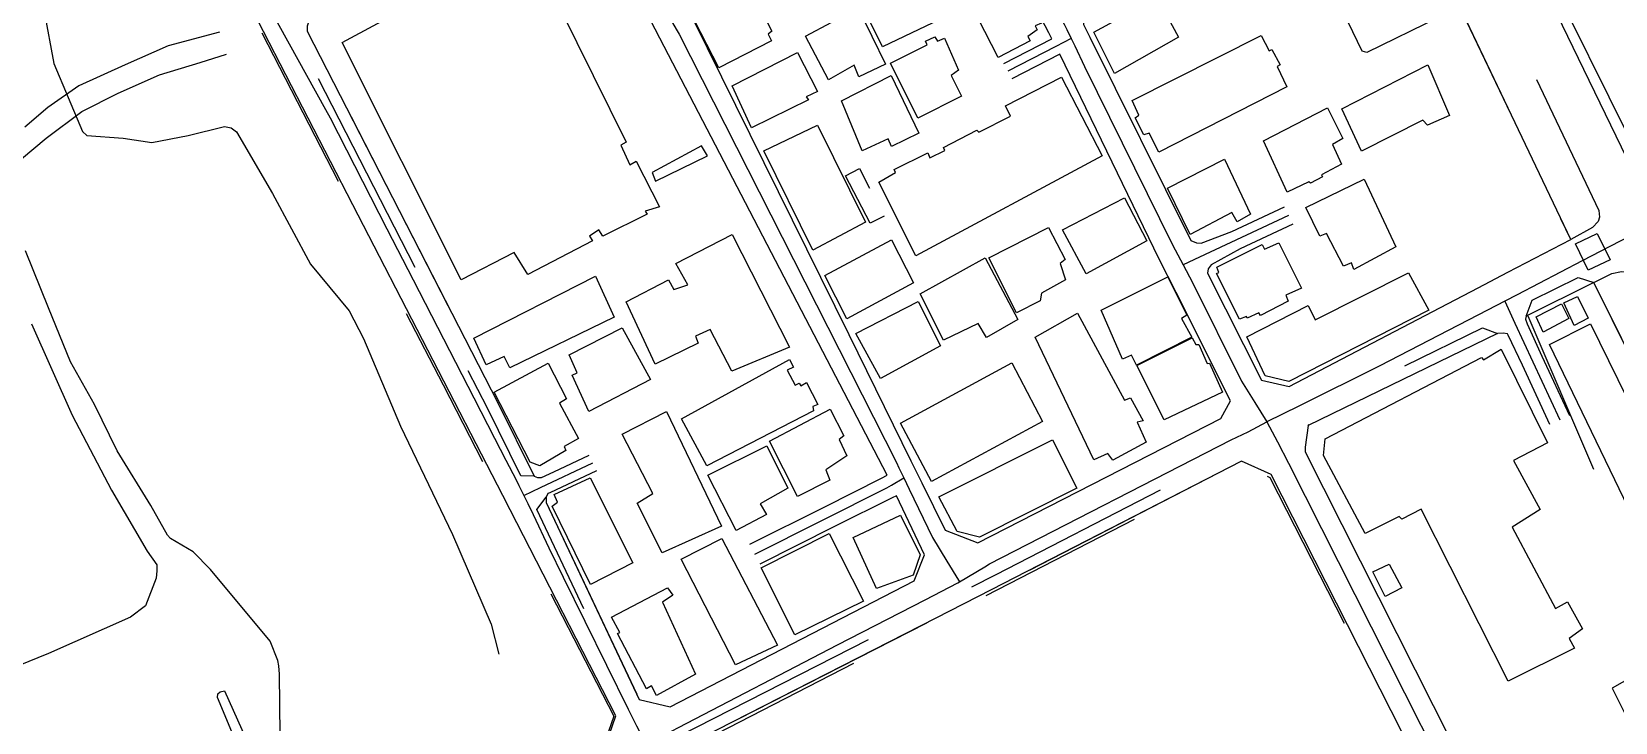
# Model space of a CAD drawing. Header units: millimetres. Extents: x 198785 to 203305, y 542885 to 545889.
# Drawn here: x 198972.1 to 199244.7, y 543429.3 to 543548.2 of the extents above; entities that cross this region are included whole.
import ezdxf

# ---------------------------------------------------------------- set-up
doc = ezdxf.new("R2010")
doc.units = ezdxf.units.MM
for name, pattern in [('FENCE_25K', [54.3, 28.7, -9.2, -16.4]), ('HIDDEN_BULD_25K', [28.8, 18.4, -10.4]), ('HIDDEN_IN_25K', [56.5, 36.5, -20])]:
    doc.linetypes.add(name, pattern=pattern)
for name, color, linetype in [('A0013114', 253, 'Continuous'), ('A0013117', 253, 'Continuous'), ('A0013118', 253, 'Continuous'), ('A0023214', 253, 'Continuous'), ('A0023217', 253, 'Continuous'), ('A0033324', 253, 'Continuous'), ('A0043325', 253, 'Continuous'), ('B0014111', 253, 'Continuous'), ('B0014112', 253, 'Continuous'), ('B0014113', 253, 'Continuous'), ('B0014115', 253, 'Continuous'), ('B0014116', 253, 'Continuous'), ('B0024120', 253, 'Continuous'), ('C0076117', 253, 'Continuous'), ('C0523121', 253, 'Continuous'), ('E0022112', 253, 'Continuous')]:
    doc.layers.add(name, color=color, linetype=linetype)

msp = doc.modelspace()

# ---------------------------------------------------------------- linework, layer by layer
at = {"layer": 'A0013114'}
for points in [[(199237.02, 543512.44), (199178.83, 543634.38)], [(199294.24, 543397.88), (199287.99, 543410.2), (199241.01, 543505.02)]]:
    msp.add_lwpolyline(points, dxfattribs=at)
at = {"layer": 'A0013117'}
for points in [[(199178.83, 543634.38), (199126.52, 543607.22), (199125.24, 543603.87), (199135.11, 543583.49), (199139.32, 543581.13), (199141.58, 543582.1), (199144.76, 543583.8), (199147.17, 543584.81), (199153.49, 543587.76), (199166.42, 543562.64), (199166.97, 543560.56), (199166.2, 543557.92), (199153.72, 543551.71), (199153.27, 543551.44), (199153.06, 543550.39), (199153.07, 543550.24), (199153.16, 543549.42), (199154.24, 543547.25), (199171.63, 543512.25), (199172.59, 543511.84), (199173.38, 543511.77), (199178.69, 543513.81), (199187.75, 543518.05)], [(199025.29, 543405.79), (199027.75, 543404.19), (199071.02, 543425.83), (199072.65, 543430.45), (199054.42, 543465.92), (199053.16, 543468.37), (199027.38, 543518.4), (199011.97, 543548.19), (199009.32, 543553.3), (198978.65, 543612.58)], [(199139.45, 543542.71), (199147.7, 543546.97), (199147.17, 543547.97), (199145.2, 543551.73), (199132.97, 543574.98), (199132.26, 543575.23), (199129.47, 543574.32), (199122.87, 543570.83), (199116.15, 543567.53), (199087, 543552.74), (199086.47, 543552.44), (199085.96, 543550.26), (199112.73, 543496.1), (199123.44, 543474.35), (199125.31, 543470.56), (199129.33, 543462.4), (199134.94, 543460.24), (199176.79, 543481.6), (199178.45, 543484.67), (199169.07, 543503.27), (199166.17, 543509.02), (199149.09, 543544.31), (199140.82, 543540.04)], [(199095.69, 543459.97), (199108.58, 543466.42), (199118.39, 543471.37), (199119.32, 543471.88), (199080.22, 543547.04), (199076.93, 543553.37), (199067.1, 543572.26), (199064.75, 543573.06), (199063.39, 543573.31), (199062.22, 543573.18), (199049.24, 543566.62), (199040.81, 543562.36), (199021.01, 543552.35), (199020.32, 543551.64), (199019.51, 543549.11), (199019.47, 543548.29), (199052.32, 543484.29), (199058.56, 543471.71), (199059.13, 543471.46), (199059.84, 543471.45), (199061.94, 543472.46), (199068.02, 543475.32)], [(199189.15, 543515.06), (199180.09, 543510.82), (199175.11, 543508.04), (199174.6, 543507.37), (199174.48, 543506.65), (199183.78, 543488.24), (199188.55, 543487.15), (199221.07, 543504.12), (199226.19, 543506.79), (199237.02, 543512.44)], [(199241.01, 543505.02), (199229.36, 543499.23), (199229.21, 543498.73), (199229.53, 543497.89), (199232.05, 543492.36), (199236.79, 543482.14)], [(199233.43, 543480.58), (199228.69, 543490.8), (199226.26, 543495.95), (199226.1, 543496.16), (199225.37, 543496.29), (199224.39, 543496.24), (199191.82, 543480.4), (199191.28, 543476.69), (199191.32, 543475.9), (199232.28, 543394.74), (199241.59, 543375.24), (199247.02, 543373.75), (199294.24, 543397.88)], [(199069.3, 543472.6), (199061.24, 543468.82), (199060.93, 543468.7), (199060.62, 543468.1), (199060.66, 543467.16), (199076.67, 543433.29), (199082.01, 543431.99), (199123.97, 543453.69), (199125.79, 543458.17), (199120.96, 543468.29), (199120.22, 543467.96), (199110.28, 543463.02), (199097.4, 543456.57)], [(199180.32, 543474.28), (199137.27, 543452.12), (199127.74, 543447.26), (199084.67, 543425.31)], [(199235.75, 543372.6), (199206.13, 543431.31), (199185.47, 543471.97), (199180.32, 543474.28)]]:
    msp.add_lwpolyline(points, dxfattribs=at)
at = {"layer": 'A0013118'}
for points in [[(199004.39, 543548.11), (198995.58, 543545.72), (198988.16, 543542.5), (198980.2, 543538.85), (198974.83, 543535.14), (198970.9, 543531.74)], [(198970.3, 543526.3), (198974.55, 543529.87), (198980.72, 543534.46), (198986.94, 543537.59), (198994.05, 543540.74), (199001.05, 543542.89), (199005.63, 543544.33)], [(199014.86, 543427.16), (199014.72, 543437.65), (199014.6, 543439.05), (199014.43, 543439.98), (199013.1, 543443.28), (199002.86, 543455.63), (198999.84, 543458.67), (198995.99, 543460.94), (198995.42, 543461.57), (198992.56, 543466.65), (198986.78, 543476.06), (198982.89, 543484.01), (198978.75, 543491.39), (198974.94, 543500.66), (198971.01, 543510.45)], [(198972.04, 543497.92), (198979.06, 543482.2), (198985.81, 543469.3), (198991.94, 543458.79), (198993.59, 543456.46), (198993.61, 543455.41), (198993.48, 543454.14), (198991.68, 543449.41), (198989.07, 543447.41), (198974.97, 543441.2), (198956.15, 543433.55)], [(199016.62, 543403.47), (199004.07, 543433.58), (199004.14, 543434.22), (199004.49, 543434.58), (199005.28, 543434.77), (199010.48, 543423.1)]]:
    msp.add_lwpolyline(points, dxfattribs=at)
at = {"layer": 'A0023214'}
msp.add_lwpolyline([(199157.37, 543710.18), (199160.83, 543703.45), (199164.59, 543696.15), (199176.41, 543672.27), (199188.92, 543645.63), (199190, 543643.31), (199191.03, 543641.13), (199192.25, 543638.53), (199250.28, 543518.92), (199251.95, 543515.47), (199253.62, 543512.03), (199254.62, 543509.96), (199280.57, 543458.65), (199307.33, 543404.64), (199308.83, 543401.61), (199310.33, 543398.6), (199370.59, 543277.57), (199371.7, 543275.2), (199372.89, 543272.63)], dxfattribs=at)
at = {"layer": 'A0023217'}
for points in [[(199013.06, 543552.06), (199014.6, 543549.28), (199022.63, 543534.79), (199023.43, 543533.34), (199033.22, 543514.26), (199037.74, 543505.46), (199048.18, 543485.2), (199051.77, 543478.24), (199053.72, 543474.43), (199055.46, 543471.06), (199055.94, 543470.09), (199056.79, 543468.38)], [(199081.1, 543551.87), (199083.03, 543548.61), (199083.54, 543547.77), (199120.92, 543474.03), (199121.36, 543473.11), (199122.19, 543471.38)], [(199148.96, 543551.13), (199149.8, 543549.46), (199150.27, 543548.53), (199151.04, 543547)], [(199151.04, 543547), (199148.39, 543545.64), (199140.14, 543541.38)], [(199151.04, 543547), (199151.63, 543545.76), (199153.32, 543542.18), (199168.41, 543511.64), (199168.93, 543510.65), (199170.3, 543508.05)], [(199313.85, 543547.11), (199308.79, 543544.43), (199308.19, 543544.11), (199287.58, 543533.78), (199266.76, 543523.16), (199265.2, 543522.35), (199251.95, 543515.47), (199239.01, 543508.74), (199227.81, 543502.92), (199225.66, 543501.81)], [(199188.45, 543516.56), (199173.1, 543509.37), (199170.3, 543508.05)], [(199170.3, 543508.05), (199171.89, 543505.03), (199180.33, 543488.03), (199182.64, 543484.36), (199184.72, 543481.04)], [(199225.66, 543501.81), (199222.69, 543500.27), (199204.15, 543490.67), (199190.2, 543483.75), (199184.72, 543481.04)], [(199225.66, 543501.81), (199227.38, 543498.04), (199235.11, 543481.36)], [(199131.78, 543453.52), (199136.13, 543456.12), (199136.97, 543456.62), (199178.55, 543477.94), (199181.48, 543479.32), (199184.72, 543481.04)], [(199184.72, 543481.04), (199186.51, 543477.58), (199188.4, 543473.94), (199234.02, 543383.67), (199238.5, 543374.28), (199240.84, 543370.69), (199242.91, 543367.51)], [(199056.79, 543468.38), (199059.68, 543469.74), (199068.66, 543473.96)], [(199096.54, 543458.27), (199119.3, 543469.67), (199120.11, 543470.15), (199122.19, 543471.38)], [(199122.19, 543471.38), (199123.13, 543469.43), (199127.14, 543461.16), (199129.63, 543457.07), (199131.63, 543453.77), (199131.78, 543453.52)], [(199056.79, 543468.38), (199057.47, 543466.99), (199058.42, 543465.08), (199061.11, 543459.36), (199063.58, 543454.33), (199074.75, 543431.59), (199076.18, 543428.72), (199077.6, 543425.91), (199077.8, 543425.49)], [(199077.8, 543425.49), (199077.94, 543425.56), (199083.44, 543428.42), (199110.8, 543442.65), (199125.87, 543450.44), (199131.49, 543453.35), (199131.78, 543453.52)]]:
    msp.add_lwpolyline(points, dxfattribs=at)
at = {"layer": 'A0033324', "linetype": 'HIDDEN_IN_25K', "flags": 128}
for points in [[(199178.83, 543634.38), (199181.71, 543635.84), (199183.27, 543636.11), (199184.68, 543635.93), (199185.58, 543635.31), (199241.87, 543517.38), (199241.97, 543516.26), (199241.74, 543515.53), (199240.74, 543514.5), (199237.02, 543512.44), (199178.83, 543634.38)], [(199052.32, 543484.29), (199058.56, 543471.71), (199056.29, 543471.77), (199050.53, 543483.39), (199017.45, 543547.85), (199017.52, 543549.47), (199018.56, 543552.7), (199019.8, 543553.98), (199061.13, 543574.87), (199063.39, 543573.31), (199062.22, 543573.18), (199021.01, 543552.35), (199020.32, 543551.64), (199019.51, 543549.11), (199019.47, 543548.29), (199052.32, 543484.29)], [(199241.01, 543505.02), (199229.36, 543499.23), (199230.38, 543501.97), (199238.27, 543505.89), (199241.01, 543505.02)], [(199241.01, 543505.02), (199244.11, 543506.56), (199245.74, 543506.91), (199246.47, 543506.88), (199247.18, 543506.61), (199247.84, 543505.86), (199293.8, 543413.11), (199298.05, 543404.73), (199298.52, 543403.2), (199298.66, 543401.92), (199298.42, 543400.63), (199297.24, 543399.49), (199294.24, 543397.88), (199287.99, 543410.2), (199241.01, 543505.02)], [(199224.39, 543496.24), (199191.82, 543480.4), (199192.74, 543483.08), (199221.81, 543497.21), (199224.39, 543496.24)], [(199020.5, 543392.92), (198977.46, 543370.67), (198978.14, 543373.28), (199019.61, 543394.71), (199030.56, 543399.96), (199138.09, 543454.78), (199177.79, 543475.23), (199180.32, 543474.28), (199139, 543453), (199031.44, 543398.17), (199020.5, 543392.92)], [(199060.66, 543467.16), (199076.65, 543433.34), (199074.18, 543433.88), (199059.03, 543465.93), (199060.62, 543468.1), (199060.66, 543467.16)]]:
    msp.add_lwpolyline(points, dxfattribs=at)
at = {"layer": 'A0043325'}
msp.add_lwpolyline([(199243.82, 543508.92), (199240, 543507.13), (199237.84, 543511.65), (199241.55, 543513.46), (199243.82, 543508.92)], dxfattribs=at)
at = {"layer": 'B0014111'}
for points in [[(199200.75, 543579.77), (199214.67, 543551.4), (199214.35, 543550.69), (199201.91, 543544.6), (199201.09, 543544.83), (199190.62, 543566.6), (199182.24, 543562.59), (199178.96, 543569.43), (199199.68, 543579.78), (199200.75, 543579.77)], [(199073.47, 543528.64), (199075.02, 543525.26), (199076.13, 543525.91), (199080.17, 543518.02), (199077.67, 543517.27), (199078, 543516.8), (199070.38, 543512.98), (199069.73, 543514.11), (199068.08, 543512.97), (199068.59, 543512.2), (199057.47, 543506.41), (199055.13, 543510.18), (199045.99, 543505.48), (199025.5, 543546.3), (199057.4, 543563.53), (199074.42, 543529.19), (199073.47, 543528.64)], [(199099.42, 543546.61), (199090.38, 543541.98), (199086.25, 543550), (199086.78, 543551.86), (199095.6, 543555.87), (199099.51, 543548.24), (199098.84, 543547.73), (199099.42, 543546.61)], [(199216.12, 543533.76), (199212.37, 543532.12), (199211.54, 543532.95), (199200.99, 543527.61), (199197.6, 543534.92), (199212.39, 543542.46), (199216.12, 543533.76)], [(199124.77, 543530.73), (199120.06, 543528.45), (199119.51, 543529.76), (199115.03, 543527.65), (199111.48, 543536.29), (199120.01, 543540.63), (199124.77, 543530.73)], [(199115.59, 543515.4), (199106.54, 543510.61), (199098.1, 543527.69), (199107.35, 543532.1), (199115.59, 543515.4)], [(199177.41, 543526.23), (199181.9, 543516.75), (199179.59, 543515.43), (199178.67, 543517.07), (199171.51, 543513.28), (199167.6, 543521.28), (199177.41, 543526.23)], [(199164.04, 543512.2), (199153.59, 543506.52), (199149.5, 543514.09), (199160.19, 543519.61), (199164.04, 543512.2)], [(199145.69, 543501.87), (199141.61, 543499.81), (199136.85, 543509.29), (199147.1, 543514.47), (199149.97, 543508.95), (199149.1, 543508.26), (199150.01, 543505.49), (199145.89, 543503.19), (199145.69, 543501.87)], [(199186.75, 543511.86), (199190.69, 543504.03), (199187.98, 543502.84), (199188.38, 543501.81), (199183.6, 543499.32), (199183.33, 543499.79), (199181.31, 543498.89), (199181.17, 543499.17), (199180, 543498.69), (199176.01, 543506.57), (199176.46, 543506.73), (199176.09, 543507.67), (199183.88, 543511.56), (199184.32, 543510.78), (199186.75, 543511.86)], [(199141.81, 543498.67), (199136.42, 543495.57), (199134.99, 543497.94), (199129.04, 543495.09), (199125.02, 543503.05), (199136.22, 543509.27), (199141.81, 543498.67)], [(199072.37, 543499.07), (199054.38, 543490.36), (199053.39, 543492.26), (199050.28, 543490.83), (199048.19, 543495.44), (199069.15, 543506.12), (199072.37, 543499.07)], [(199171.79, 543495.59), (199162.28, 543490.82), (199161.42, 543492.53), (199159.83, 543491.85), (199156.19, 543500.24), (199167.66, 543506), (199170.94, 543499.41), (199170.02, 543498.83), (199171.79, 543495.59)], [(199212.59, 543500.27), (199188.46, 543487.98), (199184.4, 543488.96), (199181.23, 543495.69), (199191.82, 543501.05), (199193, 543498.59), (199209.11, 543506.66), (199212.59, 543500.27)], [(199152.12, 543499.74), (199160.22, 543484.79), (199161.21, 543485.18), (199163.4, 543481.19), (199162.39, 543480.96), (199163.92, 543477.56), (199158.17, 543474.46), (199157.33, 543475.57), (199154.92, 543474.51), (199144.79, 543495.59), (199152.12, 543499.74)], [(199263.81, 543450.24), (199256.59, 543446.2), (199233.37, 543494.34), (199240.42, 543497.9), (199263.81, 543450.24)], [(199172.99, 543494.34), (199174.42, 543491.06), (199174.8, 543491.11), (199177.05, 543486.16), (199167.02, 543481.38), (199162.33, 543490.73), (199171.84, 543495.5), (199172.47, 543494.35), (199172.99, 543494.34)], [(199102.12, 543489.92), (199103.5, 543487.36), (199104.21, 543487.69), (199104.47, 543487.26), (199105.43, 543487.79), (199107.39, 543484.03), (199106.56, 543483.66), (199106.66, 543482.92), (199088.27, 543473.46), (199083.95, 543481.56), (199102.52, 543491.78), (199103.2, 543490.45), (199102.12, 543489.92)], [(199064, 543476.13), (199059.57, 543473.5), (199057.86, 543474.11), (199051.66, 543486.12), (199060.97, 543491.14), (199064.12, 543485), (199062.93, 543484.23), (199066.18, 543478.19), (199063.74, 543476.81), (199064, 543476.13)], [(199109.49, 543471.01), (199103.9, 543468.2), (199099.09, 543477.73), (199109.54, 543483.24), (199111.9, 543478.65), (199111.09, 543478.02), (199112.4, 543475.18), (199108.8, 543472.79), (199109.49, 543471.01)], [(199075.55, 543456.8), (199068.25, 543453.04), (199061.64, 543466.54), (199062.57, 543467.2), (199062.04, 543468.54), (199068.23, 543471.39), (199075.55, 543456.8)], [(199123.8, 543454.65), (199117.5, 543452.36), (199113.48, 543461.14), (199121.64, 543465.01), (199125.01, 543458.15), (199123.8, 543454.65)], [(199086.33, 543437.61), (199079.62, 543433.93), (199078.79, 543435.62), (199077.88, 543435.1), (199072.9, 543444.63), (199073.31, 543444.79), (199071.87, 543447.46), (199081.55, 543452.5), (199082.45, 543451.19), (199080.67, 543450), (199086.33, 543437.61)]]:
    msp.add_lwpolyline(points, dxfattribs=at)
at = {"layer": 'B0014112'}
for points in [[(199130.92, 543551.46), (199118.51, 543545.57), (199115.08, 543552.5), (199126.33, 543558.1), (199128.78, 543556.43), (199130.92, 543551.46)], [(199119.07, 543542.6), (199114.48, 543540.39), (199113.63, 543542.4), (199109.23, 543539.92), (199105.3, 543547.39), (199114.36, 543552.2), (199119.07, 543542.6)], [(199127.57, 543547.3), (199127.99, 543546.57), (199129.23, 543547.05), (199131.61, 543541.57), (199130.35, 543540.66), (199132.12, 543537.07), (199124.64, 543533.27), (199119.93, 543542.77), (199126.2, 543545.89), (199125.96, 543546.57), (199127.57, 543547.3)], [(199194.26, 543523.22), (199192.2, 543522.12), (199191.94, 543522.36), (199188.22, 543520.56), (199184.15, 543529.4), (199195.13, 543535.06), (199197.78, 543529.8), (199196, 543528.79), (199197.55, 543525.41), (199194.11, 543523.56), (199194.26, 543523.22)], [(199201.44, 543522.79), (199206.89, 543511.13), (199199.69, 543507.24), (199199.25, 543508.4), (199197.87, 543507.82), (199194.97, 543513.46), (199193.81, 543512.99), (199191.41, 543517.95), (199201.44, 543522.79)], [(199098.58, 543465.12), (199093.34, 543462.34), (199088.47, 543471.89), (199098.63, 543476.93), (199102.25, 543469.61), (199097.5, 543466.95), (199098.58, 543465.12)], [(199115.26, 543450.17), (199103.42, 543444.38), (199097.64, 543455.93), (199109.38, 543461.82), (199115.26, 543450.17)]]:
    msp.add_lwpolyline(points, dxfattribs=at)
at = {"layer": 'B0014113'}
for points in [[(199143.97, 543546.63), (199138.46, 543543.75), (199132.68, 543555.12), (199135.36, 543556.29), (199134.8, 543557.19), (199140.39, 543560.25), (199145.91, 543549.65), (199144.81, 543549.2), (199145.15, 543548.47), (199143.58, 543547.35), (199143.97, 543546.63)], [(199169.51, 543547.21), (199158.46, 543540.98), (199154.92, 543548.1), (199165.84, 543554.05), (199169.51, 543547.21)], [(199183.74, 543547.52), (199185.08, 543544.9), (199185.54, 543545.11), (199186.97, 543542.45), (199186.47, 543542.17), (199188.16, 543538.69), (199166.08, 543527.46), (199164.42, 543530.72), (199163.52, 543530.41), (199162.05, 543533.35), (199162.68, 543533.82), (199161.49, 543536.31), (199183.74, 543547.52)], [(199105.8, 543536.44), (199095.99, 543531.65), (199092.63, 543538.85), (199103.9, 543544.58), (199107.33, 543537.88), (199105.41, 543536.96), (199105.8, 543536.44)], [(199123.87, 543504.97), (199112.37, 543498.76), (199108.63, 543506.25), (199120.09, 543512.35), (199123.87, 543504.97)], [(199128.52, 543494.1), (199118.18, 543488.48), (199113.96, 543496.24), (199124.66, 543501.73), (199128.52, 543494.1)], [(199078.59, 543488.31), (199068, 543482.84), (199065.11, 543489.1), (199065.96, 543489.49), (199064.58, 543492.57), (199073.74, 543497.22), (199078.59, 543488.31)], [(199146.09, 543481.11), (199126.97, 543470.77), (199121.66, 543480.84), (199140.78, 543491.18), (199146.09, 543481.11)], [(199090.8, 543463.08), (199080.58, 543458.48), (199076.31, 543467.06), (199078.97, 543468.7), (199073.72, 543478.93), (199081.37, 543482.84), (199090.8, 543463.08)], [(199151.99, 543469.63), (199135.21, 543461.21), (199131.38, 543462.15), (199128.25, 543468.13), (199147.81, 543477.95), (199151.99, 543469.63)], [(199100.47, 543442.63), (199093.25, 543439.23), (199083.86, 543457.41), (199090.85, 543460.94), (199100.47, 543442.63)]]:
    msp.add_lwpolyline(points, dxfattribs=at)
at = {"layer": 'B0014115'}
for points in [[(199149.37, 543540.38), (199156.35, 543526.79), (199124.26, 543509.6), (199117.89, 543522.3), (199120.8, 543523.97), (199120.57, 543524.48), (199126.34, 543527.34), (199126.71, 543526.48), (199129.25, 543527.71), (199129.05, 543528.23), (199134.78, 543531.25), (199135.14, 543530.9), (199140.56, 543533.64), (199139.73, 543535.44), (199149.37, 543540.38)], [(199092.66, 543513.26), (199102.52, 543493.92), (199092.62, 543489.76), (199088.84, 543496.96), (199086.37, 543495.79), (199086.83, 543494.6), (199079.4, 543490.98), (199074.39, 543501.71), (199081.72, 543505.5), (199082.63, 543503.8), (199085, 543504.64), (199082.93, 543508.27), (199092.66, 543513.26)], [(199225.02, 543493.57), (199233.01, 543477.45), (199227.15, 543474.37), (199231.78, 543465.94), (199226.92, 543462.93), (199234.38, 543448.91), (199236.44, 543450.08), (199239.06, 543445.4), (199236.74, 543443.76), (199237.69, 543442.11), (199226.25, 543436.4), (199211.24, 543466), (199207.94, 543464.27), (199207.48, 543464.74), (199201.64, 543461.85), (199194.43, 543475.26), (199194.75, 543478.1), (199221.66, 543492.12), (199222, 543491.71), (199225.02, 543493.57)]]:
    msp.add_lwpolyline(points, dxfattribs=at)
at = {"layer": 'B0014116', "linetype": 'HIDDEN_BULD_25K', "flags": 128}
for points in [[(199118.81, 543516.46), (199116.41, 543515.21), (199112.15, 543523.37), (199114.55, 543524.62), (199118.81, 543516.46)], [(199240.04, 543498.88), (199237.59, 543497.62), (199235.8, 543501.51), (199238.16, 543502.61), (199240.04, 543498.88)], [(199236.68, 543498.82), (199232.26, 543496.49), (199231.08, 543499.14), (199235.45, 543501.35), (199236.68, 543498.82)], [(199207.92, 543452.46), (199205.06, 543450.99), (199202.95, 543455.21), (199205.75, 543456.56), (199207.92, 543452.46)]]:
    msp.add_lwpolyline(points, dxfattribs=at)
at = {"layer": 'B0024120', "linetype": 'FENCE_25K', "flags": 128}
for points in [[(198867.57, 543488.08), (198855.57, 543544.66), (198859.99, 543552.69), (198897.11, 543571.44), (198919.8, 543582.91), (198942.17, 543594.21), (198978.37, 543611.94), (199002.09, 543566.6), (199042.88, 543487.43), (199072.31, 543430.37), (199070.93, 543426.46), (199027.69, 543404.6), (199025.71, 543406.02)], [(199229.62, 543499.27), (199254.54, 543441.13), (199244.16, 543435.19), (199261.21, 543400.92), (199254.07, 543397.12), (199235.32, 543388.75)], [(199088.06, 543426.4), (199180.45, 543473.77), (199185.21, 543471.49), (199230.26, 543383.28), (199235.19, 543372.53), (199232.83, 543367.09), (199172.17, 543336.18), (199134.77, 543317.69)]]:
    msp.add_lwpolyline(points, dxfattribs=at)
at = {"layer": 'C0076117'}
msp.add_lwpolyline([(199087.37, 543528.56), (199078.87, 543523.93), (199079.45, 543522.48), (199088.41, 543526.8), (199087.37, 543528.56)], dxfattribs=at)
at = {"layer": 'C0523121'}
msp.add_lwpolyline([(199164.75, 543690.39), (199184.18, 543650.52), (199199.28, 543619.84), (199202.2, 543615.72), (199207.03, 543608.6), (199210.83, 543602.55), (199213.08, 543598.01), (199229.65, 543565.15), (199250.6, 543522.85)], dxfattribs=at)
at = {"layer": 'E0022112'}
msp.add_lwpolyline([(198974.19, 543551.67), (198975.87, 543542.73), (198980.81, 543531.01), (198981.58, 543530.29), (198987.84, 543529.83), (198992.73, 543529.11), (198998.99, 543530.33), (199005.27, 543531.87), (199006.41, 543531.61), (199007.35, 543530.96), (199013.51, 543520.32), (199020.05, 543508.19), (199026.71, 543500.17), (199029.21, 543495.39), (199035.57, 543480.3), (199044.5, 543461.68), (199051.16, 543446.2), (199052.47, 543441.06)], dxfattribs=at)

doc.saveas('drawing.dxf')
